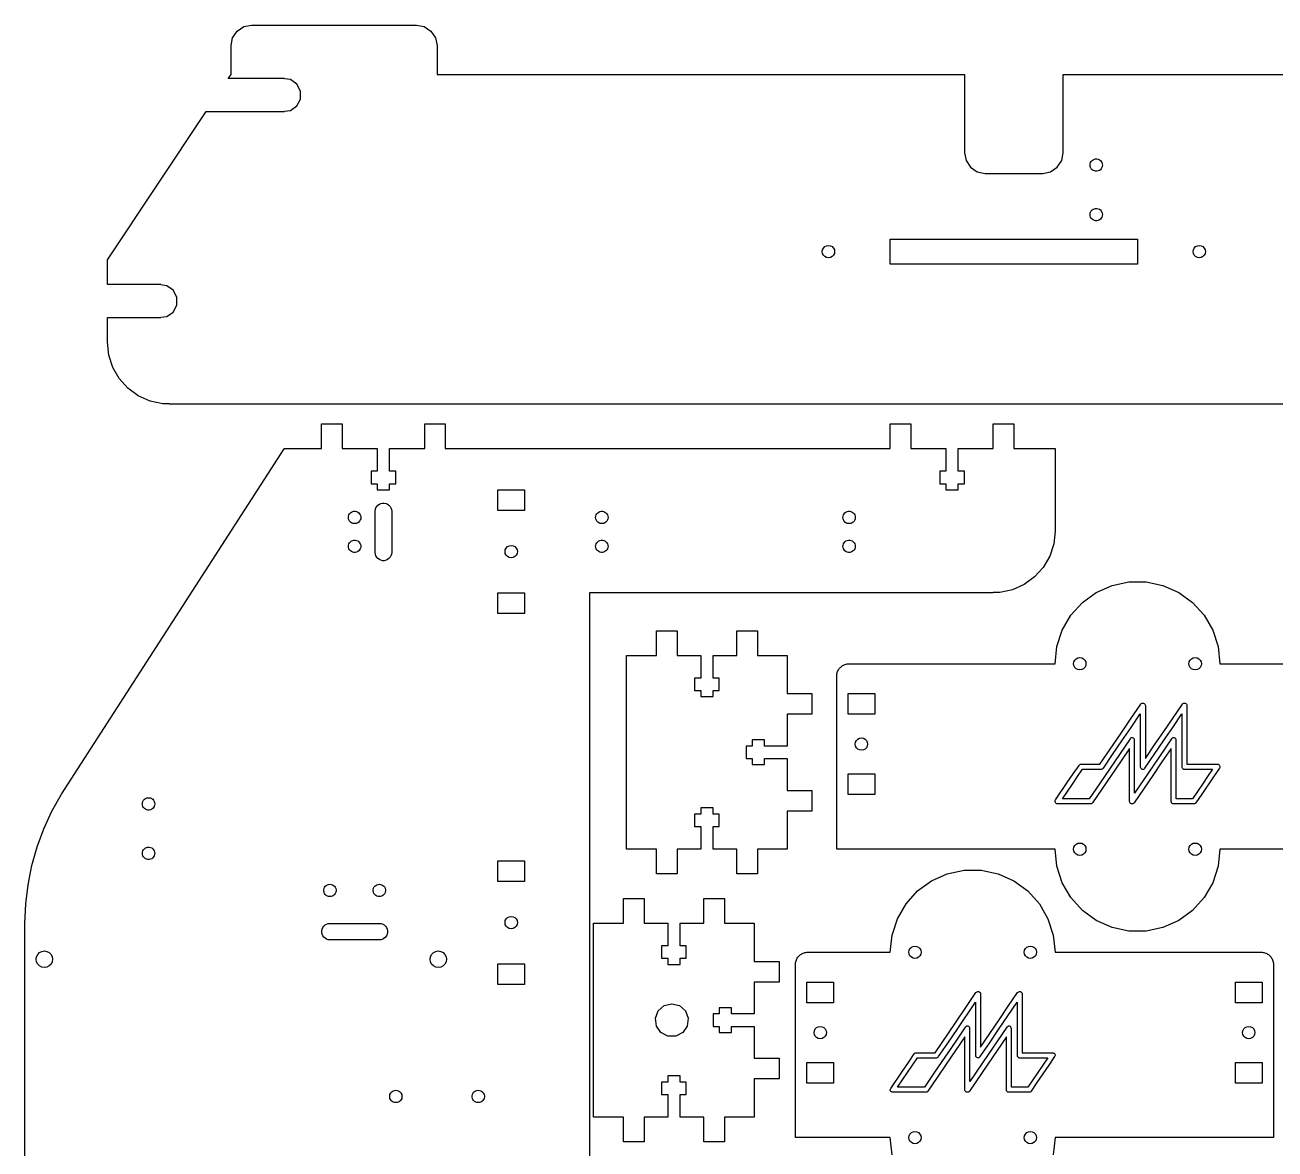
# Model space of a CAD drawing. Extents: x 0 to 460, y 0 to 460.
# Drawn here: x 0.1 to 303.5, y 187.4 to 460.1 of the extents above; entities that cross this region are included whole.
import ezdxf

# ---------------------------------------------------------------- set-up
doc = ezdxf.new("R2010")
doc.units = 0
doc.layers.get('0').update_dxf_attribs({"linetype": 'CONTINUOUS'})

msp = doc.modelspace()

# ---------------------------------------------------------------- linework, layer by layer
at = {"color": 7}
for points in [[(20.13986, 383.143472), (20.13986, 389.143471), (33.13986, 389.143471), (33.13986, 389.231471), (34.55786, 389.403471), (36.133862, 390.491472), (37.023861, 392.186473), (37.023861, 394.100473), (36.133862, 395.795472), (34.55786, 396.883472), (33.13986, 397.055473), (33.13986, 397.143472), (20.13986, 397.143472), (20.13986, 403.143472), (44.13986, 439.143473), (63.139862, 439.143473), (63.139862, 439.231473), (64.557862, 439.403473), (66.133861, 440.491471), (67.023861, 442.186472), (67.023861, 444.100472), (66.133861, 445.795473), (64.557862, 446.883471), (63.139862, 447.055471), (63.139862, 447.143471), (49.472861, 447.143471), (50.13986, 448.143472), (50.13986, 455.143472), (50.52086, 457.056473), (51.603862, 458.679471), (53.22686, 459.762473), (55.139861, 460.143473), (95.13986, 460.143473), (97.052861, 459.762473), (98.675862, 458.679471), (99.758861, 457.056473), (100.139861, 455.143472), (100.139861, 448.143472), (228.139862, 448.143472), (228.139862, 429.143473), (228.520862, 427.230472), (229.603862, 425.607472), (231.226862, 424.524472), (233.139861, 424.143472), (247.139861, 424.143472), (249.052862, 424.524472), (250.67586, 425.607472), (251.758862, 427.230472), (252.139862, 429.143473), (252.139862, 448.143472), (355.139865, 448.143472)], [(258.63986, 426.143471), (258.672861, 426.455473), (258.76986, 426.753472), (258.925862, 427.025472), (259.13586, 427.258472), (259.38986, 427.442472), (259.675861, 427.570471), (259.98286, 427.635472), (260.29686, 427.635472), (260.603862, 427.570471), (260.88986, 427.442472), (261.14386, 427.258472), (261.353862, 427.025472), (261.50986, 426.753472), (261.60686, 426.455473), (261.63986, 426.143471), (261.60686, 425.831471), (261.50986, 425.533473), (261.353862, 425.261473), (261.14386, 425.028473), (260.88986, 424.844472), (260.603862, 424.716473), (260.29686, 424.651472), (259.98286, 424.651472), (259.675861, 424.716473), (259.38986, 424.844472), (259.13586, 425.028473), (258.925862, 425.261473), (258.76986, 425.533473), (258.672861, 425.831471), (258.63986, 426.143471)], [(258.63986, 414.143472), (258.672861, 414.455472), (258.76986, 414.753473), (258.925862, 415.025473), (259.13586, 415.258473), (259.38986, 415.442473), (259.675861, 415.570472), (259.98286, 415.635471), (260.29686, 415.635471), (260.603862, 415.570472), (260.88986, 415.442473), (261.14386, 415.258473), (261.353862, 415.025473), (261.50986, 414.753473), (261.60686, 414.455472), (261.63986, 414.143472), (261.60686, 413.831473), (261.50986, 413.533471), (261.353862, 413.261471), (261.14386, 413.028471), (260.88986, 412.844471), (260.603862, 412.716472), (260.29686, 412.651473), (259.98286, 412.651473), (259.675861, 412.716472), (259.38986, 412.844471), (259.13586, 413.028471), (258.925862, 413.261471), (258.76986, 413.533471), (258.672861, 413.831473), (258.63986, 414.143472)], [(193.639861, 405.143473), (193.71286, 405.607472), (193.925862, 406.025471), (194.257862, 406.357472), (194.675862, 406.570471), (195.13986, 406.643473), (195.603862, 406.570471), (196.021861, 406.357472), (196.353862, 406.025471), (196.566861, 405.607472), (196.63986, 405.143473), (196.566861, 404.679472), (196.353862, 404.261472), (196.021861, 403.929472), (195.603862, 403.716473), (195.13986, 403.643473), (194.675862, 403.716473), (194.257862, 403.929472), (193.925862, 404.261472), (193.71286, 404.679472), (193.639861, 405.143473)], [(210.139861, 402.143474), (210.139861, 408.143473), (270.13986, 408.143473), (270.13986, 402.143474), (210.139861, 402.143474)], [(283.639853, 405.143473), (283.712864, 405.607472), (283.925857, 406.025471), (284.257863, 406.357472), (284.675862, 406.570471), (285.139864, 406.643473), (285.603865, 406.570471), (286.021865, 406.357472), (286.353871, 406.025471), (286.566864, 405.607472), (286.639875, 405.143473), (286.566864, 404.679472), (286.353871, 404.261472), (286.021865, 403.929472), (285.603865, 403.716473), (285.139864, 403.643473), (284.675862, 403.716473), (284.257863, 403.929472), (283.925857, 404.261472), (283.712864, 404.679472), (283.639853, 405.143473)], [(323.139872, 368.143471), (35.139861, 368.143471), (35.139861, 368.225471), (33.57186, 368.225471), (30.504861, 368.877472), (27.639862, 370.153472), (25.102862, 371.996473), (23.004862, 374.326472), (21.436861, 377.042471), (20.467862, 380.024473), (20.13986, 383.143472)], [(63.131861, 357.343473), (72.139861, 357.343473), (72.139861, 363.343472), (77.139862, 363.343472), (77.139862, 357.343473), (85.639862, 357.343473), (85.639862, 351.843473), (84.139862, 351.843473), (84.139862, 348.843473), (85.639862, 348.843473), (85.639862, 347.343473), (88.639862, 347.343473), (88.639862, 348.843473), (90.139861, 348.843473), (90.139861, 351.843473), (88.639862, 351.843473), (88.639862, 357.343473), (97.139862, 357.343473), (97.139862, 363.343472), (102.13986, 363.343472), (102.13986, 357.343473), (210.139861, 357.343473), (210.139861, 363.343472), (215.13986, 363.343472), (215.13986, 357.343473), (223.639863, 357.343473), (223.639863, 351.843473), (222.13986, 351.843473), (222.13986, 348.843473), (223.639863, 348.843473), (223.639863, 347.343473), (226.639862, 347.343473), (226.639862, 348.843473), (228.139862, 348.843473), (228.139862, 351.843473), (226.639862, 351.843473), (226.639862, 357.343473), (235.139862, 357.343473), (235.139862, 363.343472), (240.139861, 363.343472), (240.139861, 357.343473), (250.13986, 357.343473), (250.13986, 337.343473), (249.811862, 334.224472), (248.84286, 331.242472), (247.274862, 328.526473), (245.176861, 326.196472), (242.639861, 324.353473), (239.77486, 323.077473), (236.707861, 322.425472), (235.139862, 322.425472), (235.139862, 322.343472), (137.139861, 322.343472), (137.139861, 92.143473)], [(0.139861, 71.143472), (0.139861, 242.143472), (0.324861, 246.851472), (0.878861, 251.529472), (1.797861, 256.150471), (3.076861, 260.684472), (4.706861, 265.104472), (6.679861, 269.382472), (8.981861, 273.493472), (63.058861, 357.302472), (63.063857, 357.308483), (63.068858, 357.314483), (63.080855, 357.324462), (63.094859, 357.332458), (63.10886, 357.338483), (63.123849, 357.34248), (63.131847, 357.3436)], [(114.889861, 342.343472), (114.889861, 347.343473), (121.38986, 347.343473), (121.38986, 342.343472), (114.889861, 342.343472)], [(85.13986, 332.143473), (85.13986, 342.143472), (85.183861, 342.559473), (85.312862, 342.956473), (85.521862, 343.319473), (85.80186, 343.629471), (86.139861, 343.875473), (86.52186, 344.045472), (86.930862, 344.132473), (87.348862, 344.132473), (87.757861, 344.045472), (88.13986, 343.875473), (88.47786, 343.629471), (88.757862, 343.319473), (88.966861, 342.956473), (89.095862, 342.559473), (89.139861, 342.143472), (89.139861, 332.143473), (89.095862, 331.727471), (88.966861, 331.330472), (88.757862, 330.967472), (88.47786, 330.657471), (88.13986, 330.411472), (87.757861, 330.241473), (87.348862, 330.154472), (86.930862, 330.154472), (86.52186, 330.241473), (86.139861, 330.411472), (85.80186, 330.657471), (85.521862, 330.967472), (85.312862, 331.330472), (85.183861, 331.727471), (85.13986, 332.143473)], [(78.639862, 340.643472), (78.672862, 340.955472), (78.769862, 341.253473), (78.92586, 341.525473), (79.135862, 341.758473), (79.389862, 341.942471), (79.67586, 342.070473), (79.982862, 342.135471), (80.296862, 342.135471), (80.60386, 342.070473), (80.889862, 341.942471), (81.143862, 341.758473), (81.35386, 341.525473), (81.509862, 341.253473), (81.606861, 340.955472), (81.639862, 340.643472), (81.606861, 340.331473), (81.509862, 340.033472), (81.35386, 339.761472), (81.143862, 339.528472), (80.889862, 339.344471), (80.60386, 339.216472), (80.296862, 339.151471), (79.982862, 339.151471), (79.67586, 339.216472), (79.389862, 339.344471), (79.135862, 339.528472), (78.92586, 339.761472), (78.769862, 340.033472), (78.672862, 340.331473), (78.639862, 340.643472)], [(138.63986, 340.643472), (138.672861, 340.955472), (138.76986, 341.253473), (138.925862, 341.525473), (139.13586, 341.758473), (139.38986, 341.942471), (139.675862, 342.070473), (139.98286, 342.135471), (140.29686, 342.135471), (140.603862, 342.070473), (140.88986, 341.942471), (141.14386, 341.758473), (141.353862, 341.525473), (141.50986, 341.253473), (141.60686, 340.955472), (141.63986, 340.643472), (141.60686, 340.331473), (141.50986, 340.033472), (141.353862, 339.761472), (141.14386, 339.528472), (140.88986, 339.344471), (140.603862, 339.216472), (140.29686, 339.151471), (139.98286, 339.151471), (139.675862, 339.216472), (139.38986, 339.344471), (139.13586, 339.528472), (138.925862, 339.761472), (138.76986, 340.033472), (138.672861, 340.331473), (138.63986, 340.643472)], [(198.639862, 340.643472), (198.672862, 340.955472), (198.769862, 341.253473), (198.92586, 341.525473), (199.135862, 341.758473), (199.389862, 341.942471), (199.67586, 342.070473), (199.982861, 342.135471), (200.296862, 342.135471), (200.60386, 342.070473), (200.889862, 341.942471), (201.143862, 341.758473), (201.35386, 341.525473), (201.509861, 341.253473), (201.606861, 340.955472), (201.639861, 340.643472), (201.606861, 340.331473), (201.509861, 340.033472), (201.35386, 339.761472), (201.143862, 339.528472), (200.889862, 339.344471), (200.60386, 339.216472), (200.296862, 339.151471), (199.982861, 339.151471), (199.67586, 339.216472), (199.389862, 339.344471), (199.135862, 339.528472), (198.92586, 339.761472), (198.769862, 340.033472), (198.672862, 340.331473), (198.639862, 340.643472)], [(78.639862, 333.643472), (78.672862, 333.955472), (78.769862, 334.253473), (78.92586, 334.525473), (79.135862, 334.758473), (79.389862, 334.942471), (79.67586, 335.070473), (79.982862, 335.135471), (80.296862, 335.135471), (80.60386, 335.070473), (80.889862, 334.942471), (81.143862, 334.758473), (81.35386, 334.525473), (81.509862, 334.253473), (81.606861, 333.955472), (81.639862, 333.643472), (81.606861, 333.331473), (81.509862, 333.033472), (81.35386, 332.761471), (81.143862, 332.528472), (80.889862, 332.344471), (80.60386, 332.216472), (80.296862, 332.151474), (79.982862, 332.151474), (79.67586, 332.216472), (79.389862, 332.344471), (79.135862, 332.528472), (78.92586, 332.761471), (78.769862, 333.033472), (78.672862, 333.331473), (78.639862, 333.643472)], [(116.639862, 332.343472), (116.712862, 332.807474), (116.92586, 333.225473), (117.257861, 333.557471), (117.67586, 333.770472), (118.139862, 333.843472), (118.603861, 333.770472), (119.02186, 333.557471), (119.353861, 333.225473), (119.566862, 332.807474), (119.639862, 332.343472), (119.566862, 331.879473), (119.353861, 331.461471), (119.02186, 331.129473), (118.603861, 330.916472), (118.139862, 330.843472), (117.67586, 330.916472), (117.257861, 331.129473), (116.92586, 331.461471), (116.712862, 331.879473), (116.639862, 332.343472)], [(138.63986, 333.643472), (138.672861, 333.955472), (138.76986, 334.253473), (138.925862, 334.525473), (139.13586, 334.758473), (139.38986, 334.942471), (139.675862, 335.070473), (139.98286, 335.135471), (140.29686, 335.135471), (140.603862, 335.070473), (140.88986, 334.942471), (141.14386, 334.758473), (141.353862, 334.525473), (141.50986, 334.253473), (141.60686, 333.955472), (141.63986, 333.643472), (141.60686, 333.331473), (141.50986, 333.033472), (141.353862, 332.761471), (141.14386, 332.528472), (140.88986, 332.344471), (140.603862, 332.216472), (140.29686, 332.151474), (139.98286, 332.151474), (139.675862, 332.216472), (139.38986, 332.344471), (139.13586, 332.528472), (138.925862, 332.761471), (138.76986, 333.033472), (138.672861, 333.331473), (138.63986, 333.643472)], [(198.639862, 333.643472), (198.672862, 333.955472), (198.769862, 334.253473), (198.92586, 334.525473), (199.135862, 334.758473), (199.389862, 334.942471), (199.67586, 335.070473), (199.982861, 335.135471), (200.296862, 335.135471), (200.60386, 335.070473), (200.889862, 334.942471), (201.143862, 334.758473), (201.35386, 334.525473), (201.509861, 334.253473), (201.606861, 333.955472), (201.639861, 333.643472), (201.606861, 333.331473), (201.509861, 333.033472), (201.35386, 332.761471), (201.143862, 332.528472), (200.889862, 332.344471), (200.60386, 332.216472), (200.296862, 332.151474), (199.982861, 332.151474), (199.67586, 332.216472), (199.389862, 332.344471), (199.135862, 332.528472), (198.92586, 332.761471), (198.769862, 333.033472), (198.672862, 333.331473), (198.639862, 333.643472)], [(197.139862, 260.143472), (197.139862, 302.143472), (197.148865, 302.378472), (197.176858, 302.612472), (197.222861, 302.843472), (197.28686, 303.070472), (197.367861, 303.291472), (197.466862, 303.505472), (197.581861, 303.710472), (197.712861, 303.906472), (197.85886, 304.091472), (198.01886, 304.264472), (198.191862, 304.424472), (198.376862, 304.570472), (198.572862, 304.701472), (198.77786, 304.816472), (198.991861, 304.915472), (199.21286, 304.996472), (199.43986, 305.060472), (199.670862, 305.106472), (199.904861, 305.134471), (200.139862, 305.143472), (250.13986, 305.143472), (250.576862, 309.301472), (251.868861, 313.278472), (253.959862, 316.899473), (256.756862, 320.006472), (260.13986, 322.464472), (263.959862, 324.164472), (268.048861, 325.033473), (272.230861, 325.033473), (276.319855, 324.164472), (280.139874, 322.464472), (283.522872, 320.006472), (286.319863, 316.899473), (288.410848, 313.278472), (289.702861, 309.301472), (290.139854, 305.143472), (310.13987, 305.143472)], [(114.889861, 317.343471), (114.889861, 322.343472), (121.38986, 322.343472), (121.38986, 317.343471), (114.889861, 317.343471)], [(146.139862, 260.143472), (146.139862, 307.169472), (153.389861, 307.169472), (153.389861, 313.169472), (158.389862, 313.169472), (158.389862, 307.169472), (164.13986, 307.169472), (164.13986, 301.669472), (162.63986, 301.669472), (162.63986, 298.669472), (164.13986, 298.669472), (164.13986, 297.169472), (167.13986, 297.169472), (167.13986, 298.669472), (168.639863, 298.669472), (168.639863, 301.669472), (167.13986, 301.669472), (167.13986, 307.169472), (172.889861, 307.169472), (172.889861, 313.169472), (177.889862, 313.169472), (177.889862, 307.169472), (185.139861, 307.169472), (185.139861, 297.913472), (191.13986, 297.913472), (191.13986, 292.913472), (185.139861, 292.913472), (185.139861, 285.156472), (179.63986, 285.156472), (179.63986, 286.656472), (176.639861, 286.656472), (176.639861, 285.156472), (175.139861, 285.156472), (175.139861, 282.156472), (176.639861, 282.156472), (176.639861, 280.656472), (179.63986, 280.656472), (179.63986, 282.156472), (185.139861, 282.156472), (185.139861, 274.400472), (191.13986, 274.400472), (191.13986, 269.400472), (185.139861, 269.400472), (185.139861, 260.143472), (177.889862, 260.143472), (177.889862, 254.143473), (172.889861, 254.143473), (172.889861, 260.143472), (167.13986, 260.143472), (167.13986, 265.643472), (168.639863, 265.643472), (168.639863, 268.643472), (167.13986, 268.643472), (167.13986, 270.143472), (164.13986, 270.143472), (164.13986, 268.643472), (162.63986, 268.643472), (162.63986, 265.643472), (164.13986, 265.643472), (164.13986, 260.143472), (158.389862, 260.143472), (158.389862, 254.143473), (153.389861, 254.143473), (153.389861, 260.143472), (146.139862, 260.143472)], [(254.63986, 305.143472), (254.712862, 305.607472), (254.925861, 306.025472), (255.257862, 306.357472), (255.675861, 306.570472), (256.13986, 306.643472), (256.603861, 306.570472), (257.021861, 306.357472), (257.353861, 306.025472), (257.56686, 305.607472), (257.639862, 305.143472), (257.56686, 304.679472), (257.353861, 304.261472), (257.021861, 303.929472), (256.603861, 303.716472), (256.13986, 303.643472), (255.675861, 303.716472), (255.257862, 303.929472), (254.925861, 304.261472), (254.712862, 304.679472), (254.63986, 305.143472)], [(282.639855, 305.143472), (282.712866, 305.607472), (282.925859, 306.025472), (283.257865, 306.357472), (283.675864, 306.570472), (284.139866, 306.643472), (284.603867, 306.570472), (285.021867, 306.357472), (285.353873, 306.025472), (285.566866, 305.607472), (285.639849, 305.143472), (285.566866, 304.679472), (285.353873, 304.261472), (285.021867, 303.929472), (284.603867, 303.716472), (284.139866, 303.643472), (283.675864, 303.716472), (283.257865, 303.929472), (282.925859, 304.261472), (282.712866, 304.679472), (282.639855, 305.143472)], [(199.889861, 292.893472), (199.889861, 297.893472), (206.389862, 297.893472), (206.389862, 292.893472), (199.889861, 292.893472)], [(201.639861, 285.643472), (201.712861, 286.107472), (201.92586, 286.525472), (202.25786, 286.857472), (202.675863, 287.070472), (203.139861, 287.143472), (203.60386, 287.070472), (204.021862, 286.857472), (204.35386, 286.525472), (204.566861, 286.107472), (204.639861, 285.643472), (204.566861, 285.179472), (204.35386, 284.761472), (204.021862, 284.429472), (203.60386, 284.216472), (203.139861, 284.143472), (202.675863, 284.216472), (202.25786, 284.429472), (201.92586, 284.761472), (201.712861, 285.179472), (201.639861, 285.643472)], [(199.889861, 273.393472), (199.889861, 278.393472), (206.389862, 278.393472), (206.389862, 273.393472), (199.889861, 273.393472)], [(28.63986, 271.143472), (28.672861, 271.455472), (28.76986, 271.753472), (28.925861, 272.025472), (29.13586, 272.258472), (29.38986, 272.442472), (29.675861, 272.570472), (29.98286, 272.635472), (30.29686, 272.635472), (30.603862, 272.570472), (30.88986, 272.442472), (31.14386, 272.258472), (31.353862, 272.025472), (31.50986, 271.753472), (31.60686, 271.455472), (31.63986, 271.143472), (31.60686, 270.831472), (31.50986, 270.533472), (31.353862, 270.261472), (31.14386, 270.028472), (30.88986, 269.844472), (30.603862, 269.716472), (30.29686, 269.651472), (29.98286, 269.651472), (29.675861, 269.716472), (29.38986, 269.844472), (29.13586, 270.028472), (28.925861, 270.261472), (28.76986, 270.533472), (28.672861, 270.831472), (28.63986, 271.143472)], [(254.63986, 260.143472), (254.712862, 260.607472), (254.925861, 261.025472), (255.257862, 261.357472), (255.675861, 261.570472), (256.13986, 261.643472), (256.603861, 261.570472), (257.021861, 261.357472), (257.353861, 261.025472), (257.56686, 260.607472), (257.639862, 260.143472), (257.56686, 259.679472), (257.353861, 259.261472), (257.021861, 258.929472), (256.603861, 258.716472), (256.13986, 258.643473), (255.675861, 258.716472), (255.257862, 258.929472), (254.925861, 259.261472), (254.712862, 259.679472), (254.63986, 260.143472)], [(282.639855, 260.143472), (282.712866, 260.607472), (282.925859, 261.025472), (283.257865, 261.357472), (283.675864, 261.570472), (284.139866, 261.643472), (284.603867, 261.570472), (285.021867, 261.357472), (285.353873, 261.025472), (285.566866, 260.607472), (285.639849, 260.143472), (285.566866, 259.679472), (285.353873, 259.261472), (285.021867, 258.929472), (284.603867, 258.716472), (284.139866, 258.643473), (283.675864, 258.716472), (283.257865, 258.929472), (282.925859, 259.261472), (282.712866, 259.679472), (282.639855, 260.143472)], [(28.63986, 259.143472), (28.672861, 259.455472), (28.76986, 259.753472), (28.925861, 260.025472), (29.13586, 260.258472), (29.38986, 260.442472), (29.675861, 260.570472), (29.98286, 260.635472), (30.29686, 260.635472), (30.603862, 260.570472), (30.88986, 260.442472), (31.14386, 260.258472), (31.353862, 260.025472), (31.50986, 259.753472), (31.60686, 259.455472), (31.63986, 259.143472), (31.60686, 258.831472), (31.50986, 258.533471), (31.353862, 258.261471), (31.14386, 258.028471), (30.88986, 257.844473), (30.603862, 257.716472), (30.29686, 257.651473), (29.98286, 257.651473), (29.675861, 257.716472), (29.38986, 257.844473), (29.13586, 258.028471), (28.925861, 258.261471), (28.76986, 258.533471), (28.672861, 258.831472), (28.63986, 259.143472)], [(313.139864, 260.143472), (290.139854, 260.143472), (289.702861, 255.985473), (288.410848, 252.008473), (286.319863, 248.387472), (283.522872, 245.280474), (280.139874, 242.822473), (276.319855, 241.122474), (272.230861, 240.253472), (268.048861, 240.253472), (263.959862, 241.122474), (260.13986, 242.822473), (256.756862, 245.280474), (253.959862, 248.387472), (251.868861, 252.008473), (250.576862, 255.985473), (250.13986, 260.143472), (197.139862, 260.143472)], [(114.889861, 252.343471), (114.889861, 257.343473), (121.38986, 257.343473), (121.38986, 252.343471), (114.889861, 252.343471)], [(187.139862, 190.143471), (187.139862, 232.143472), (187.148865, 232.378473), (187.176859, 232.612472), (187.222861, 232.843474), (187.28686, 233.070473), (187.367861, 233.291473), (187.466862, 233.505471), (187.581862, 233.710472), (187.712861, 233.906472), (187.85886, 234.091472), (188.01886, 234.264474), (188.19186, 234.424471), (188.376862, 234.570473), (188.57286, 234.701472), (188.77786, 234.816472), (188.991861, 234.915473), (189.212861, 234.996474), (189.43986, 235.060473), (189.670862, 235.106472), (189.904861, 235.134469), (190.139862, 235.143475), (210.139861, 235.143472), (210.57686, 239.301472), (211.868862, 243.278474), (213.959861, 246.899472), (216.756861, 250.006474), (220.139861, 252.464471), (223.95986, 254.164473), (228.048862, 255.033472), (232.230862, 255.033472), (236.319862, 254.164473), (240.139861, 252.464471), (243.522861, 250.006474), (246.319861, 246.899472), (248.41086, 243.278474), (249.702862, 239.301472), (250.13986, 235.143472), (300.139862, 235.143472), (300.374868, 235.134469), (300.608859, 235.106475), (300.839858, 235.060473), (301.066849, 234.996474), (301.287857, 234.915473), (301.501866, 234.816472), (301.706873, 234.701472), (301.902848, 234.570473), (302.087873, 234.424471), (302.260875, 234.264474), (302.420867, 234.091472), (302.56686, 233.906472), (302.697868, 233.710472), (302.812873, 233.505471), (302.911849, 233.291473), (302.992875, 233.070473), (303.056854, 232.843474), (303.102857, 232.612472), (303.130797, 232.378473), (303.139884, 232.143472), (303.139856, 190.143471), (250.13986, 190.143471), (249.702862, 185.985472)], [(72.647861, 249.986473), (72.647861, 250.300473), (72.712862, 250.607472), (72.840861, 250.893473), (73.024862, 251.147473), (73.257862, 251.357471), (73.529862, 251.513473), (73.82786, 251.610472), (74.13986, 251.643473), (74.451862, 251.610472), (74.74986, 251.513473), (75.021861, 251.357471), (75.25486, 251.147473), (75.438861, 250.893473), (75.56686, 250.607472), (75.631861, 250.300473), (75.631861, 249.986473), (75.56686, 249.679471), (75.438861, 249.393473), (75.25486, 249.139473), (75.021861, 248.929471), (74.74986, 248.773473), (74.451862, 248.676473), (74.13986, 248.643473), (73.82786, 248.676473), (73.529862, 248.773473), (73.257862, 248.929471), (73.024862, 249.139473), (72.840861, 249.393473), (72.712862, 249.679471), (72.647861, 249.986473)], [(84.647862, 249.986473), (84.647862, 250.300473), (84.712861, 250.607472), (84.84086, 250.893473), (85.02486, 251.147473), (85.25786, 251.357471), (85.52986, 251.513473), (85.827862, 251.610472), (86.139861, 251.643473), (86.451861, 251.610472), (86.749862, 251.513473), (87.021862, 251.357471), (87.254862, 251.147473), (87.438862, 250.893473), (87.566861, 250.607472), (87.63186, 250.300473), (87.63186, 249.986473), (87.566861, 249.679471), (87.438862, 249.393473), (87.254862, 249.139473), (87.021862, 248.929471), (86.749862, 248.773473), (86.451861, 248.676473), (86.139861, 248.643473), (85.827862, 248.676473), (85.52986, 248.773473), (85.25786, 248.929471), (85.02486, 249.139473), (84.84086, 249.393473), (84.712861, 249.679471), (84.647862, 249.986473)], [(138.139861, 195.143473), (138.139861, 242.169473), (145.389862, 242.169473), (145.389862, 248.169472), (150.389861, 248.169472), (150.389861, 242.169473), (156.139862, 242.169473), (156.139862, 236.669473), (154.639862, 236.669473), (154.639862, 233.669473), (156.139862, 233.669473), (156.139862, 232.169473), (159.139862, 232.169473), (159.139862, 233.669473), (160.639862, 233.669473), (160.639862, 236.669473), (159.139862, 236.669473), (159.139862, 242.169473), (164.88986, 242.169473), (164.88986, 248.169472), (169.889861, 248.169472), (169.889861, 242.169473), (177.139862, 242.169473), (177.139862, 232.913473), (183.139862, 232.913473), (183.139862, 227.913472), (177.139862, 227.913472), (177.139862, 220.156473), (171.639862, 220.156473), (171.639862, 221.656473), (168.639863, 221.656473), (168.639863, 220.156473), (167.13986, 220.156473), (167.13986, 217.156473), (168.639863, 217.156473), (168.639863, 215.656473), (171.639862, 215.656473), (171.639862, 217.156473), (177.139862, 217.156473), (177.139862, 209.400473), (183.139862, 209.400473), (183.139862, 204.400472), (177.139862, 204.400472), (177.139862, 195.143473), (169.889861, 195.143473), (169.889861, 189.143473), (164.88986, 189.143473), (164.88986, 195.143473), (159.139862, 195.143473), (159.139862, 200.643473), (160.639862, 200.643473), (160.639862, 203.643473), (159.139862, 203.643473), (159.139862, 205.143473), (156.139862, 205.143473), (156.139862, 203.643473), (154.639862, 203.643473), (154.639862, 200.643473), (156.139862, 200.643473), (156.139862, 195.143473), (150.389861, 195.143473), (150.389861, 189.143473), (145.389862, 189.143473), (145.389862, 195.143473), (138.139861, 195.143473)], [(116.639862, 242.343472), (116.712862, 242.807473), (116.92586, 243.225472), (117.257861, 243.557473), (117.67586, 243.770472), (118.139862, 243.843471), (118.603861, 243.770472), (119.02186, 243.557473), (119.353861, 243.225472), (119.566862, 242.807473), (119.639862, 242.343472), (119.566862, 241.879473), (119.353861, 241.461473), (119.02186, 241.129473), (118.603861, 240.916471), (118.139862, 240.843472), (117.67586, 240.916471), (117.257861, 241.129473), (116.92586, 241.461473), (116.712862, 241.879473), (116.639862, 242.343472)], [(72.150862, 239.934473), (72.150862, 240.352473), (72.23786, 240.761472), (72.407862, 241.143471), (72.653861, 241.481472), (72.963862, 241.761473), (73.326862, 241.970473), (73.723861, 242.099473), (74.13986, 242.143472), (86.139861, 242.143472), (86.555862, 242.099473), (86.952861, 241.970473), (87.315861, 241.761473), (87.625863, 241.481472), (87.871862, 241.143471), (88.041861, 240.761472), (88.128862, 240.352473), (88.128862, 239.934473), (88.041861, 239.525471), (87.871862, 239.143472), (87.625863, 238.805472), (87.315861, 238.525473), (86.952861, 238.316474), (86.555862, 238.187473), (86.139861, 238.143471), (74.13986, 238.143471), (73.723861, 238.187473), (73.326862, 238.316474), (72.963862, 238.525473), (72.653861, 238.805472), (72.407862, 239.143472), (72.23786, 239.525471), (72.150862, 239.934473)], [(214.639861, 235.143472), (214.71286, 235.607473), (214.925862, 236.025473), (215.25786, 236.357473), (215.675862, 236.570472), (216.139861, 236.643472), (216.603862, 236.570472), (217.021862, 236.357473), (217.353862, 236.025473), (217.566861, 235.607473), (217.63986, 235.143472), (217.566861, 234.679473), (217.353862, 234.261474), (217.021862, 233.929473), (216.603862, 233.716472), (216.139861, 233.643472), (215.675862, 233.716472), (215.25786, 233.929473), (214.925862, 234.261474), (214.71286, 234.679473), (214.639861, 235.143472)], [(242.639861, 235.143472), (242.712861, 235.607473), (242.925862, 236.025473), (243.25786, 236.357473), (243.675862, 236.570472), (244.139861, 236.643472), (244.60386, 236.570472), (245.021862, 236.357473), (245.35386, 236.025473), (245.566861, 235.607473), (245.639861, 235.143472), (245.566861, 234.679473), (245.35386, 234.261474), (245.021862, 233.929473), (244.60386, 233.716472), (244.139861, 233.643472), (243.675862, 233.716472), (243.25786, 233.929473), (242.925862, 234.261474), (242.712861, 234.679473), (242.639861, 235.143472)], [(2.839861, 233.443472), (2.937861, 234.061471), (3.221861, 234.619473), (3.663861, 235.061472), (4.221861, 235.345472), (4.839861, 235.443471), (5.457861, 235.345472), (6.015861, 235.061472), (6.457861, 234.619473), (6.741861, 234.061471), (6.839861, 233.443472), (6.741861, 232.825473), (6.457861, 232.267472), (6.015861, 231.825473), (5.457861, 231.541472), (4.839861, 231.443474), (4.221861, 231.541472), (3.663861, 231.825473), (3.221861, 232.267472), (2.937861, 232.825473), (2.839861, 233.443472)], [(98.439862, 233.443472), (98.537861, 234.061471), (98.821861, 234.619473), (99.26386, 235.061472), (99.821862, 235.345472), (100.439861, 235.443471), (101.05786, 235.345472), (101.615861, 235.061472), (102.05786, 234.619473), (102.341861, 234.061471), (102.439862, 233.443472), (102.341861, 232.825473), (102.05786, 232.267472), (101.615861, 231.825473), (101.05786, 231.541472), (100.439861, 231.443474), (99.821862, 231.541472), (99.26386, 231.825473), (98.821861, 232.267472), (98.537861, 232.825473), (98.439862, 233.443472)], [(114.889861, 227.343473), (114.889861, 232.343472), (121.38986, 232.343472), (121.38986, 227.343473), (114.889861, 227.343473)], [(189.889861, 222.893472), (189.889861, 227.893474), (196.389862, 227.893474), (196.389862, 222.893472), (189.889861, 222.893472)], [(293.889853, 222.893472), (293.889853, 227.893474), (300.389854, 227.893474), (300.389854, 222.893472), (293.889853, 222.893472)], [(153.168861, 219.138472), (153.847862, 220.928472), (155.280862, 222.198472), (157.13986, 222.656473), (158.998861, 222.198472), (160.431861, 220.928472), (161.110862, 219.138472), (160.879861, 217.238473), (159.79186, 215.662473), (158.096862, 214.772471), (156.182862, 214.772471), (154.48786, 215.662473), (153.399863, 217.238473), (153.168861, 219.138472)], [(191.639862, 215.643471), (191.712861, 216.107473), (191.92586, 216.525472), (192.257861, 216.857473), (192.67586, 217.070472), (193.139862, 217.143471), (193.60386, 217.070472), (194.02186, 216.857473), (194.35386, 216.525472), (194.566862, 216.107473), (194.639861, 215.643471), (194.566862, 215.179473), (194.35386, 214.761473), (194.02186, 214.429473), (193.60386, 214.216471), (193.139862, 214.143471), (192.67586, 214.216471), (192.257861, 214.429473), (191.92586, 214.761473), (191.712861, 215.179473), (191.639862, 215.643471)], [(295.639857, 215.643471), (295.712868, 216.107473), (295.925861, 216.525472), (296.257867, 216.857473), (296.675866, 217.070472), (297.139868, 217.143471), (297.60387, 217.070472), (298.021869, 216.857473), (298.353875, 216.525472), (298.566868, 216.107473), (298.639851, 215.643471), (298.566868, 215.179473), (298.353875, 214.761473), (298.021869, 214.429473), (297.60387, 214.216471), (297.139868, 214.143471), (296.675866, 214.216471), (296.257867, 214.429473), (295.925861, 214.761473), (295.712868, 215.179473), (295.639857, 215.643471)], [(189.889861, 203.393472), (189.889861, 208.393473), (196.389862, 208.393473), (196.389862, 203.393472), (189.889861, 203.393472)], [(293.889853, 203.393472), (293.889853, 208.393473), (300.389854, 208.393473), (300.389854, 203.393472), (293.889853, 203.393472)], [(88.64786, 199.986471), (88.64786, 200.300471), (88.712861, 200.607473), (88.84086, 200.893471), (89.024861, 201.147471), (89.257861, 201.357473), (89.529861, 201.513471), (89.827862, 201.610474), (90.139861, 201.643471), (90.451861, 201.610474), (90.749862, 201.513471), (91.021862, 201.357473), (91.254862, 201.147471), (91.43886, 200.893471), (91.566862, 200.607473), (91.63186, 200.300471), (91.63186, 199.986471), (91.566862, 199.679473), (91.43886, 199.393471), (91.254862, 199.139471), (91.021862, 198.929473), (90.749862, 198.773471), (90.451861, 198.676472), (90.139861, 198.643471), (89.827862, 198.676472), (89.529861, 198.773471), (89.257861, 198.929473), (89.024861, 199.139471), (88.84086, 199.393471), (88.712861, 199.679473), (88.64786, 199.986471)], [(108.647862, 199.986471), (108.647862, 200.300471), (108.712861, 200.607473), (108.84086, 200.893471), (109.02486, 201.147471), (109.25786, 201.357473), (109.52986, 201.513471), (109.827862, 201.610474), (110.139861, 201.643471), (110.45186, 201.610474), (110.749862, 201.513471), (111.021862, 201.357473), (111.254862, 201.147471), (111.438862, 200.893471), (111.566861, 200.607473), (111.631863, 200.300471), (111.631863, 199.986471), (111.566861, 199.679473), (111.438862, 199.393471), (111.254862, 199.139471), (111.021862, 198.929473), (110.749862, 198.773471), (110.45186, 198.676472), (110.139861, 198.643471), (109.827862, 198.676472), (109.52986, 198.773471), (109.25786, 198.929473), (109.02486, 199.139471), (108.84086, 199.393471), (108.712861, 199.679473), (108.647862, 199.986471)], [(214.639861, 190.143471), (214.71286, 190.607473), (214.925862, 191.025472), (215.25786, 191.357473), (215.675862, 191.570472), (216.139861, 191.643471), (216.603862, 191.570472), (217.021862, 191.357473), (217.353862, 191.025472), (217.566861, 190.607473), (217.63986, 190.143471), (217.566861, 189.679473), (217.353862, 189.261473), (217.021862, 188.929473), (216.603862, 188.716471), (216.139861, 188.643472), (215.675862, 188.716471), (215.25786, 188.929473), (214.925862, 189.261473), (214.71286, 189.679473), (214.639861, 190.143471)], [(242.639861, 190.143471), (242.712861, 190.607473), (242.925862, 191.025472), (243.25786, 191.357473), (243.675862, 191.570472), (244.139861, 191.643471), (244.60386, 191.570472), (245.021862, 191.357473), (245.35386, 191.025472), (245.566861, 190.607473), (245.639861, 190.143471), (245.566861, 189.679473), (245.35386, 189.261473), (245.021862, 188.929473), (244.60386, 188.716471), (244.139861, 188.643472), (243.675862, 188.716471), (243.25786, 188.929473), (242.925862, 189.261473), (242.712861, 189.679473), (242.639861, 190.143471)], [(210.57686, 185.985472), (210.139861, 190.143471), (187.139862, 190.143471)]]:
    msp.add_lwpolyline(points, dxfattribs=at)
at = {"color": 1}
for points in [[(250.13986, 271.787472), (250.171862, 271.949472), (250.24586, 272.099472), (253.101862, 276.295472), (254.529861, 278.393472), (255.95786, 280.493472), (256.055862, 280.605472), (256.177861, 280.689472), (256.315862, 280.741472), (256.463862, 280.761473), (258.743862, 280.761472), (259.883862, 280.763476), (261.023862, 280.763472), (265.979862, 288.047472), (268.457861, 291.689472), (270.935862, 295.331472), (271.069861, 295.473472), (271.23786, 295.563472), (271.42786, 295.597472), (271.62186, 295.571471), (271.797862, 295.485472), (271.933862, 295.349472), (272.021862, 295.181472), (272.05386, 294.987472), (272.05386, 282.139472), (274.297874, 285.437472), (276.541851, 288.735472), (278.783852, 292.033472), (281.027858, 295.331472), (281.163861, 295.473472), (281.331868, 295.563472), (281.519856, 295.597472), (281.713855, 295.571471), (281.889849, 295.485472), (282.027856, 295.349472), (282.115853, 295.181472), (282.145853, 294.987472), (282.145853, 280.763472), (289.527855, 280.763472), (289.693858, 280.741473), (289.843859, 280.675472), (289.971875, 280.573472), (290.067859, 280.439472), (290.125856, 280.281472), (290.139967, 280.119472)], [(251.907861, 272.365472), (253.12786, 274.159472), (254.347861, 275.951472), (255.56786, 277.745472), (256.787862, 279.537472), (257.927862, 279.539476), (260.209863, 279.539472), (261.349863, 279.541476), (261.49786, 279.559472), (261.635861, 279.611472), (261.755862, 279.695472), (261.853861, 279.809472), (264.09786, 283.107472), (266.34186, 286.403472), (268.58586, 289.701472), (270.829862, 292.999472), (270.829862, 280.151472), (270.85986, 279.959472), (270.94986, 279.789472), (271.08586, 279.655472), (271.261863, 279.567472), (271.455862, 279.541471), (271.643862, 279.575472), (271.81186, 279.665472), (271.94786, 279.809472), (274.191871, 283.107472), (276.435848, 286.403472), (278.679854, 289.701472), (280.921855, 292.999472), (280.921855, 280.153472), (280.933991, 280.033472)], [(280.93385, 280.033472), (280.969861, 279.919472), (281.025854, 279.813472), (281.101856, 279.719472), (281.195865, 279.643472), (281.299864, 279.587472), (281.413853, 279.553472), (281.533854, 279.541472), (288.371873, 279.541472), (287.151854, 277.747472), (285.931864, 275.955472), (284.711874, 274.161472), (283.491855, 272.369472), (282.503852, 272.369472), (281.517852, 272.367468), (279.543849, 272.367472), (279.543849, 286.589472), (279.511873, 286.783472), (279.423848, 286.953472), (279.287873, 287.087472), (279.111851, 287.173472), (278.917852, 287.199472), (278.72786, 287.165472), (278.559853, 287.075472), (278.425854, 286.933472), (273.937871, 280.337472), (271.69386, 277.039472), (269.44986, 273.741472), (269.44986, 286.589472), (269.417862, 286.783472), (269.329862, 286.953472), (269.193862, 287.087472), (269.01786, 287.173472), (268.823861, 287.201472), (268.635861, 287.165472), (268.465862, 287.075472), (268.331863, 286.933472), (260.897861, 276.007472), (258.421861, 272.365472), (251.907861, 272.365472)], [(278.319851, 271.755472), (278.319851, 284.601472), (276.075874, 281.303472), (273.831868, 278.007472), (271.58786, 274.709472), (269.343861, 271.411472), (269.243861, 271.297472), (269.121862, 271.213472), (268.983861, 271.161472), (268.837862, 271.143472), (268.791862, 271.145476), (268.747861, 271.149471), (268.701861, 271.159471), (268.65786, 271.171472), (268.481861, 271.257472), (268.345861, 271.391472), (268.257861, 271.561472), (268.22586, 271.755472), (268.22586, 284.601472), (265.98186, 281.303472), (263.73786, 278.007472), (261.495862, 274.709472), (259.251862, 271.411472), (259.151862, 271.299472), (259.031861, 271.215472), (258.89386, 271.161472), (258.74586, 271.143472), (250.751862, 271.143472), (250.585862, 271.165472), (250.435861, 271.231472), (250.307862, 271.333472), (250.211861, 271.469472), (250.153861, 271.625472), (250.139863, 271.787472)], [(290.139854, 280.119472), (290.10785, 279.957472), (290.033851, 279.809472), (288.605863, 277.709472), (285.749859, 273.513472), (284.321871, 271.413472), (284.221851, 271.301472), (284.10185, 271.217472), (283.963872, 271.165472), (283.815875, 271.147472), (282.593852, 271.145468), (281.373862, 271.145472), (280.151868, 271.143468), (278.93185, 271.143472), (278.811849, 271.155472), (278.697859, 271.189472), (278.591857, 271.245472), (278.499852, 271.321472), (278.421874, 271.415472), (278.365853, 271.521472), (278.331874, 271.635472), (278.319738, 271.755472)], [(210.139861, 201.787472), (210.17186, 201.949473), (210.245861, 202.099472), (213.10186, 206.295473), (214.529862, 208.393473), (215.957861, 210.493472), (216.05586, 210.605472), (216.177862, 210.689472), (216.31586, 210.741472), (216.46386, 210.761481), (218.74386, 210.761473), (219.88386, 210.763448), (221.02386, 210.763474), (225.97986, 218.047471), (228.457862, 221.689473), (230.93586, 225.331472), (231.069862, 225.473472), (231.237861, 225.563472), (231.427861, 225.597472), (231.621861, 225.571479), (231.79786, 225.485472), (231.93386, 225.349472), (232.02186, 225.181473), (232.053861, 224.987474), (232.053861, 212.139474), (236.54186, 218.735473), (238.783862, 222.033473), (241.027862, 225.331472), (241.163862, 225.473472), (241.33186, 225.563472), (241.519862, 225.597472), (241.713862, 225.571479), (241.889861, 225.485472), (242.02786, 225.349472), (242.115862, 225.181473), (242.145862, 224.987474), (242.145862, 210.763474), (249.527862, 210.763474), (249.693862, 210.74146), (249.84386, 210.675471), (249.971862, 210.573473), (250.06786, 210.439471), (250.125862, 210.281472), (250.13986, 210.119471), (250.107862, 209.957472), (250.033861, 209.809472), (248.605861, 207.709474), (247.177862, 205.611473), (245.74986, 203.513473), (244.321861, 201.413471), (244.221861, 201.301471), (244.10186, 201.217474), (243.963862, 201.165471), (243.815862, 201.147466), (242.593862, 201.145496), (241.37386, 201.145473), (240.151861, 201.143497), (238.931862, 201.143472), (238.811861, 201.155467), (238.69786, 201.189471), (238.59186, 201.245473), (238.499862, 201.321472), (238.421861, 201.415472), (238.36586, 201.521472), (238.33186, 201.635473), (238.319866, 201.755471), (238.31986, 214.601473), (236.075861, 211.303472), (233.831861, 208.007472), (229.343862, 201.411473), (229.243862, 201.297472), (229.12186, 201.213472), (228.983862, 201.161472), (228.83786, 201.143466), (228.79186, 201.145448), (228.747862, 201.149481), (228.70186, 201.159463), (228.657861, 201.171466), (228.481862, 201.257473), (228.345862, 201.391472), (228.257862, 201.561471), (228.225861, 201.755471), (228.225861, 214.601473), (225.981861, 211.303472), (223.737861, 208.007472), (221.49586, 204.709471), (219.25186, 201.411473), (219.15186, 201.299473), (219.031862, 201.215473), (218.893861, 201.161472), (218.745861, 201.143466), (210.75186, 201.143472), (210.58586, 201.165457), (210.435862, 201.231472), (210.30786, 201.333473), (210.211862, 201.469473), (210.153862, 201.625474), (210.139864, 201.787472)], [(211.907862, 202.365472), (213.127861, 204.159471), (214.347862, 205.951472), (215.567861, 207.745471), (216.787863, 209.537472), (217.92786, 209.539448), (220.209861, 209.539473), (221.349861, 209.541449), (221.497861, 209.559477), (221.635862, 209.611471), (221.75586, 209.695471), (221.853862, 209.809472), (224.097861, 213.107473), (226.341861, 216.403473), (230.82986, 222.999472), (230.82986, 210.151472), (230.859861, 209.959473), (230.949861, 209.789471), (231.085861, 209.655472), (231.261861, 209.567472), (231.45586, 209.54148), (231.643863, 209.575473), (231.811861, 209.665471), (231.947861, 209.809472), (234.191861, 213.107473), (236.43586, 216.403473), (238.67986, 219.701471), (240.921862, 222.999472), (240.921862, 210.153473), (240.933856, 210.033472), (240.969862, 209.919471), (241.025861, 209.813471), (241.10186, 209.719472), (241.19586, 209.643472), (241.299862, 209.587473), (241.413863, 209.553471), (241.533861, 209.541477), (248.371862, 209.541471), (247.151861, 207.747472), (245.931862, 205.955471), (244.711861, 204.161472), (243.491862, 202.369474), (242.503861, 202.369474), (241.517861, 202.367498), (239.543861, 202.367473), (239.543861, 216.589472), (239.511863, 216.783471), (239.42386, 216.953473), (239.28786, 217.087473), (239.111861, 217.173471), (238.917861, 217.199464), (238.727861, 217.165473), (238.559862, 217.075472), (238.42586, 216.933472), (233.937861, 210.337473), (229.449861, 203.741472), (229.449861, 216.589472), (229.41786, 216.783471), (229.329861, 216.953473), (229.19386, 217.087473), (229.017861, 217.173471), (228.823861, 217.201468), (228.635862, 217.165473), (228.465863, 217.075472), (228.331861, 216.933472), (225.853862, 213.291474), (223.375861, 209.649472), (220.897862, 206.007473), (218.421862, 202.365472), (211.907862, 202.365472)]]:
    msp.add_lwpolyline(points, dxfattribs=at)

doc.saveas('drawing.dxf')
